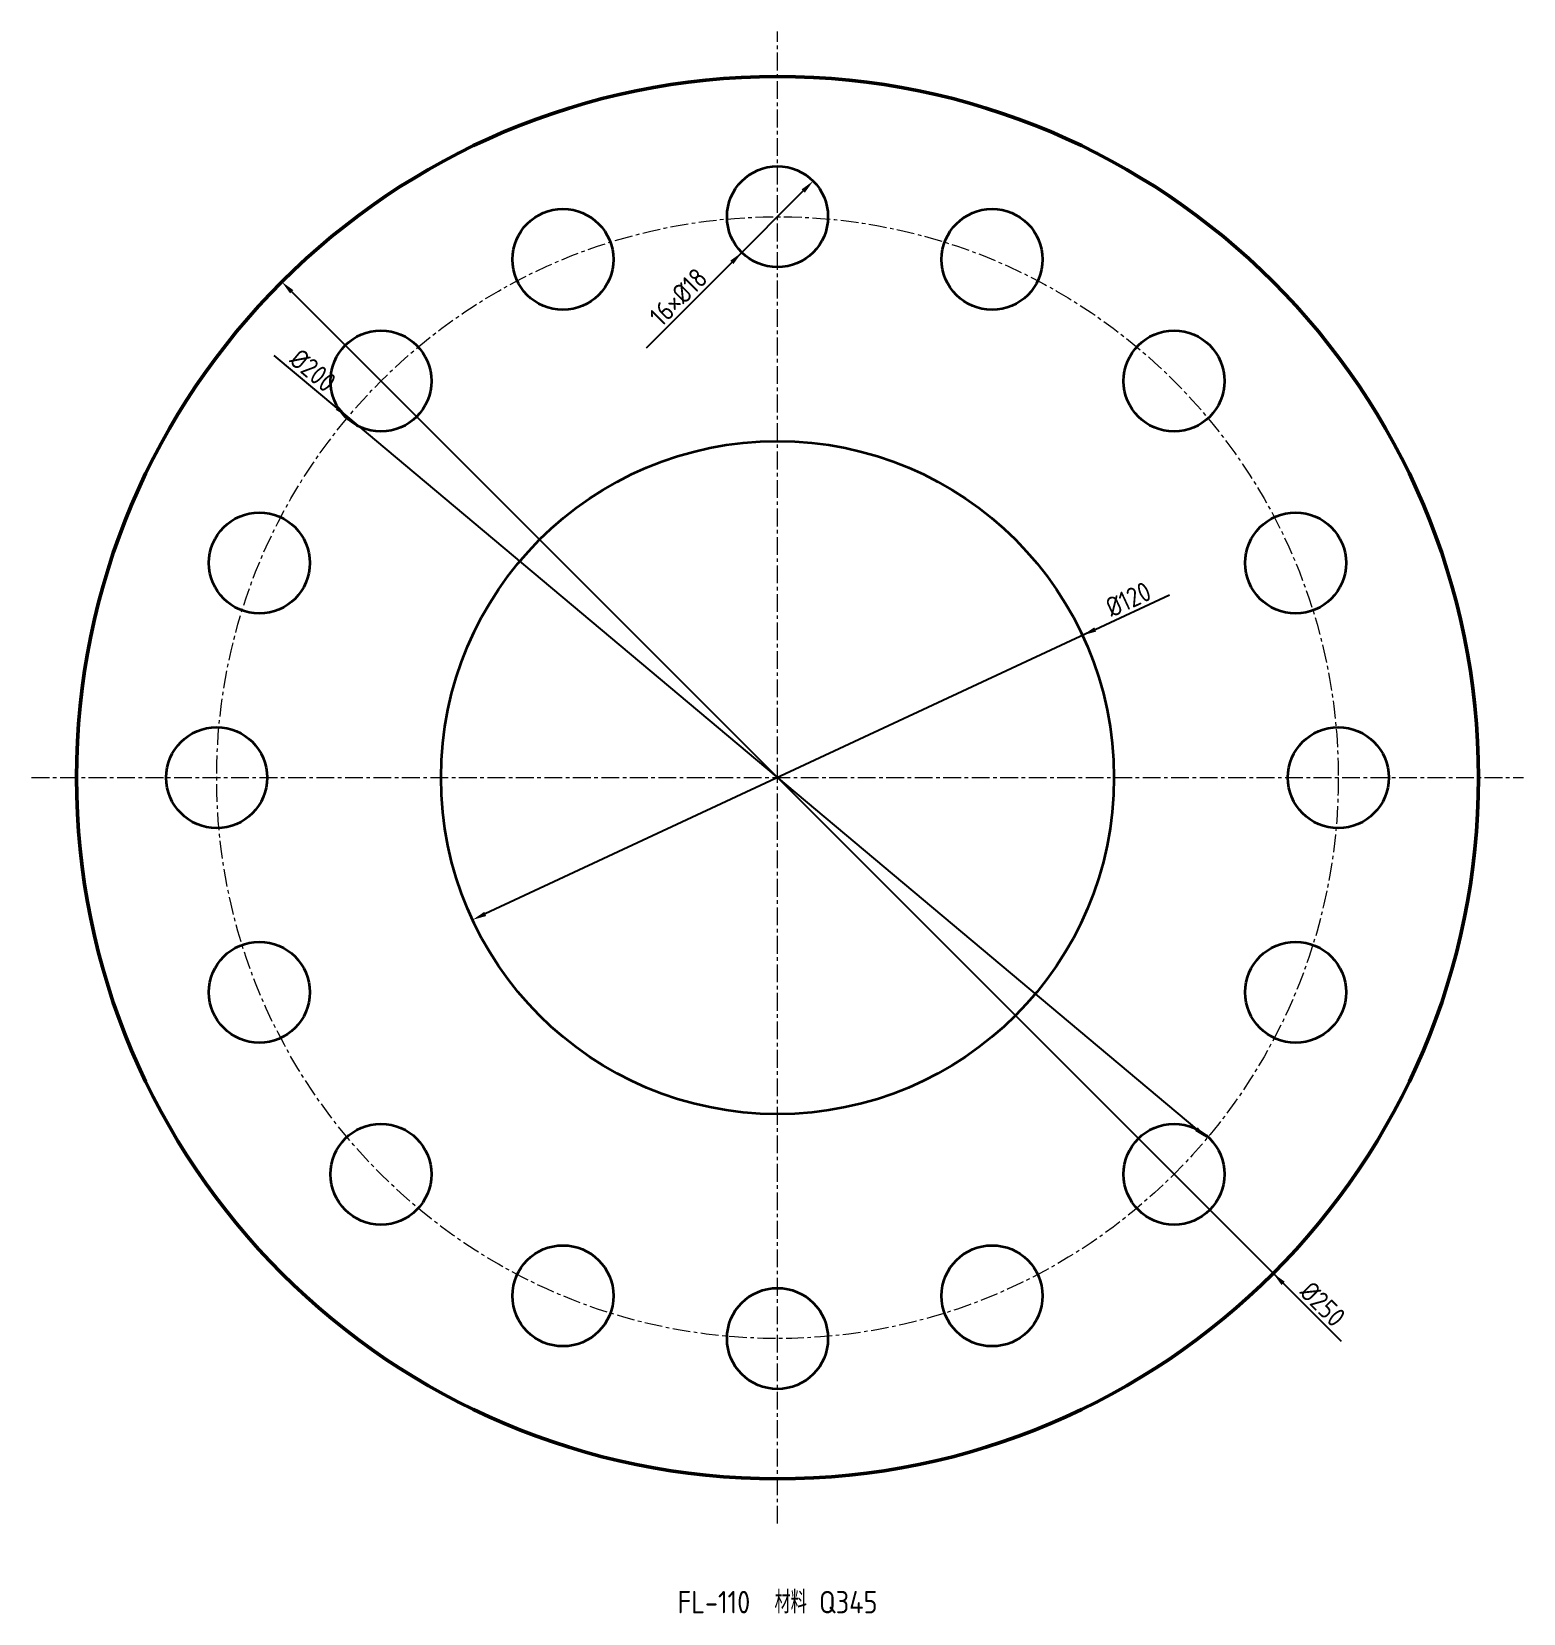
# Model space of a CAD drawing. Header units: millimetres. Extents: x -133 to 133, y -149 to 133.
import ezdxf
from ezdxf.enums import TextEntityAlignment as Align

# ---------------------------------------------------------------- set-up
doc = ezdxf.new("R2010")
doc.units = ezdxf.units.MM
doc.linetypes.add('CENTER', pattern=[5.08, 3.175, -0.635, 0.635, -0.635])
doc.layers.add('BORE', color=7, linetype='Continuous')
for name, color, linetype, lineweight in [('CENTER', 1, 'CENTER', 18), ('DIM', 3, 'Continuous', 18), ('HOLES', 7, 'Continuous', 35), ('OUTLINE', 7, 'Continuous', 50), ('TEXT', 7, 'Continuous', 25)]:
    doc.layers.add(name, color=color, linetype=linetype, lineweight=lineweight)
doc.styles.get("Standard").update_dxf_attribs({"font": 'gbenor.shx', "bigfont": 'gbcbig.shx'})
doc.dimstyles.new('AGENTCAD', dxfattribs={"dimtxt": 3.5, "dimasz": 2.5, "dimexe": 1.25, "dimexo": 0.625, "dimtad": 1, "dimdsep": 46, "dimtxsty": 'Standard', "dimcen": 2.5, "dimazin": 3, "dimtfac": 1, "dimtmove": 0, "dimatfit": 3})

msp = doc.modelspace()

# ---------------------------------------------------------------- linework, layer by layer
at = {"layer": 'BORE', "lineweight": 35}
msp.add_circle((0, 0), 60, dxfattribs=at)
at = {"layer": 'CENTER', "linetype": 'CENTER'}
for p, q in [((0, -133), (0, 133)), ((-133, 0), (133, 0))]:
    msp.add_line(p, q, dxfattribs=at)
msp.add_circle((0, 0), 100, dxfattribs=at)
at = {"layer": 'HOLES'}
for centre in [(0, 100), (-38.268, 92.388), (38.268, 92.388), (-70.711, 70.711), (70.711, 70.711), (-92.388, 38.268), (92.388, 38.268), (-100, 0), (100, 0), (-92.388, -38.268), (92.388, -38.268), (-70.711, -70.711), (70.711, -70.711), (-38.268, -92.388), (38.268, -92.388), (0, -100)]:
    msp.add_circle(centre, 9, dxfattribs=at)
at = {"layer": 'OUTLINE'}
msp.add_circle((0, 0), 125, dxfattribs=at)

# ---------------------------------------------------------------- texts
at = {"layer": 'TEXT'}
msp.add_text('FL-110  材料 Q345', height=4, dxfattribs=at).set_placement((0, -145), align=Align.TOP_CENTER)

# ---------------------------------------------------------------- dimensions: what is measured, and where the dimension line sits
at = {"layer": 'DIM'}
for p1, p2, text in [((6.364, 106.364), (-6.364, 93.636), '16×Ø18'), ((-88.388, 88.388), (88.388, -88.388), 'Ø250'), ((76.604, -64.279), (-76.604, 64.279), 'Ø200'), ((-54.378, -25.357), (54.378, 25.357), 'Ø120')]:
    msp.add_diameter_dim_2p(p1=p1, p2=p2, text=text, dimstyle='AGENTCAD', override={"dimtxt": 3.5}, dxfattribs=at).render()

doc.saveas('drawing.dxf')
